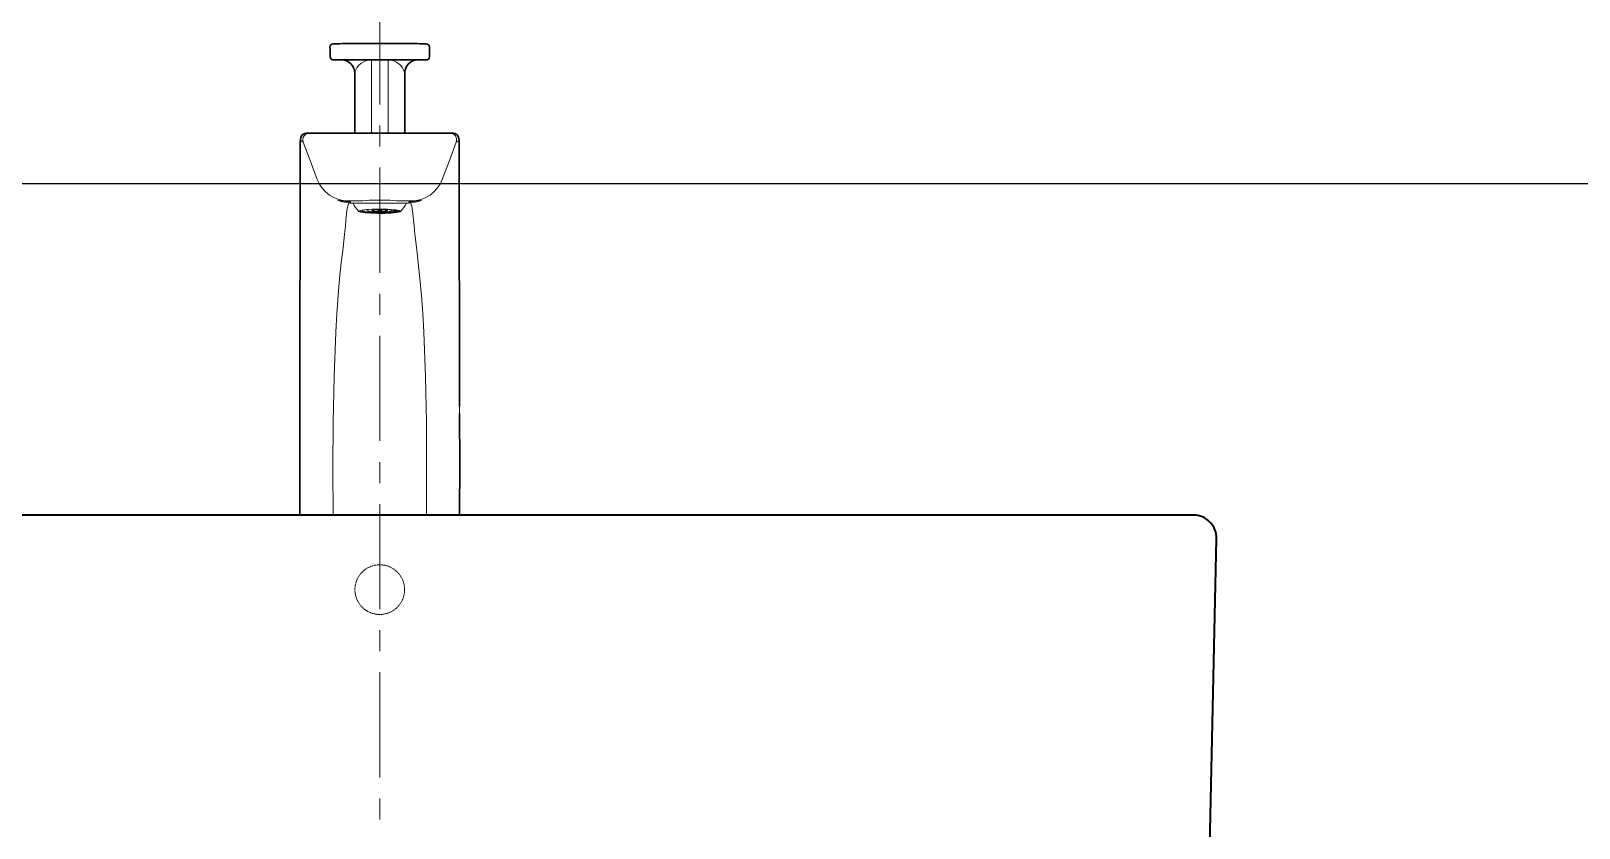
# Model space of a CAD drawing. Header units: millimetres. Extents: x 1252 to 32871, y -943 to 12244.
# Drawn here: x 19619.7 to 20086.8, y 6594.4 to 6835.1 of the extents above; entities that cross this region are included whole.
import ezdxf

# ---------------------------------------------------------------- set-up
doc = ezdxf.new("R2010")
doc.units = ezdxf.units.MM
doc.header["$MEASUREMENT"] = 0
doc.linetypes.add('CENTER', pattern=[50.8, 31.75, -6.35, 6.35, -6.35])
doc.linetypes.add('HIDDEN', pattern=[0.375, 0.25, -0.125])
for name, color, linetype, lineweight in [('BAYANG', 7, 'HIDDEN', 15), ('BODY', 7, 'Continuous', 40), ('CENTER', 9, 'CENTER', 0), ('FITTING', 7, 'Continuous', 13), ('FITTING2', 7, 'Continuous', 30)]:
    doc.layers.add(name, color=color, linetype=linetype, lineweight=lineweight)

# ---------------------------------------------------------------- blocks, each defined once
blk = doc.blocks.new('fsf433')
at = {"layer": 'BAYANG'}
blk.add_circle((2137580.38, -52623.9), 7.5, dxfattribs=at)
at = {"layer": 'BODY'}
for points in [[(2137825.88, -52601.4), (2137337.38, -52601.4)], [(2137830.88, -52701.4), (2137832.87, -52608.55)]]:
    blk.add_lwpolyline(points, dxfattribs=at)
blk.add_lwpolyline([(2137832.87, -52608.55, 0.420531), (2137825.88, -52601.4)], format="xyb", dxfattribs=at)
at = {"layer": 'CENTER'}
blk.add_lwpolyline([(2137580.38, -52445.66), (2137580.38, -53004.9)], dxfattribs=at)
at = {"layer": 'FITTING'}
for points in [[(2137577.87, -52463.95, 0.364036), (2137572.85, -52467.97)], [(2137587.9, -52467.97, 0.35501), (2137582.88, -52463.95)], [(2137559.19, -52486.02, 0.523505), (2137557.31, -52488.73)], [(2137603.44, -52488.73, 0.523505), (2137601.56, -52486.02)], [(2137556.48, -52488.19, 0.101256), (2137557.31, -52488.73)], [(2137603.44, -52488.73, 0.101256), (2137604.27, -52488.19)], [(2137561.53, -52500.02, 0.312877), (2137570.92, -52506.53)], [(2137589.83, -52506.53, 0.312877), (2137599.22, -52500.02)], [(2137568.13, -52506.35, 0.046397), (2137570.94, -52506.6)], [(2137589.81, -52506.6, 0.051767), (2137592.03, -52506.45)], [(2137592.76, -52506.33, 0.017223), (2137592.03, -52506.45)], [(2137570.97, -52507.07, 0.389571), (2137571.2, -52506.77)], [(2137572.35, -52507.16, 0.077042), (2137574.05, -52509.72)], [(2137574.35, -52509.53, 0.100584), (2137577.2, -52510)], [(2137575.01, -52509.46, 0.124239), (2137577.61, -52509.93)], [(2137575.11, -52509.46, 0.124117), (2137577.66, -52509.92)], [(2137576.52, -52509.46, 0.121692), (2137578.36, -52509.79)], [(2137576.61, -52509.45, 0.111987), (2137580.38, -52509.84)], [(2137577.38, -52510.01, 0.027928), (2137583.38, -52510.01)], [(2137577.78, -52509.94, 0.027265), (2137582.97, -52509.94)], [(2137577.83, -52509.93, 0.027248), (2137582.92, -52509.93)], [(2137578.02, -52509.45, 0.105347), (2137580.38, -52509.69)], [(2137578.53, -52509.8, 0.02685), (2137582.22, -52509.8)], [(2137580.38, -52509.69, 0.125483), (2137582.73, -52509.45)], [(2137582.39, -52509.79, 0.121692), (2137584.24, -52509.46)], [(2137583.1, -52509.92, 0.124117), (2137585.64, -52509.46)], [(2137583.15, -52509.93, 0.124239), (2137585.74, -52509.46)], [(2137583.55, -52510, 0.100533), (2137586.41, -52509.53)], [(2137586.68, -52509.75, 0.077822), (2137588.4, -52507.16)], [(2137589.56, -52506.77, 0.389571), (2137589.78, -52507.07)], [(2137604.5, -52594.31, 0.00221), (2137604.5, -52593.72)], [(2137604.49, -52595.93, 0.001199), (2137604.49, -52595.71)]]:
    blk.add_lwpolyline(points, format="xyb", dxfattribs=at)
for points in [[(2137577.87, -52463.95), (2137577.87, -52485.8)], [(2137582.88, -52485.8), (2137582.88, -52463.95)], [(2137582.88, -52485.8), (2137582.88, -52486.02)], [(2137559.38, -52494.27), (2137557.31, -52488.73)], [(2137601.37, -52494.27), (2137603.44, -52488.73)], [(2137561.53, -52500.02), (2137559.38, -52494.27)], [(2137599.22, -52500.02), (2137601.37, -52494.27)], [(2137567.86, -52506.36), (2137567.92, -52506.32)], [(2137568.15, -52506.51), (2137567.86, -52506.36)], [(2137567.92, -52506.32), (2137568.13, -52506.35)], [(2137567.99, -52506.33), (2137568, -52506.33)], [(2137568, -52506.33), (2137568.13, -52506.35)], [(2137568.78, -52506.72), (2137568.15, -52506.51)], [(2137569.73, -52506.94), (2137568.78, -52506.72)], [(2137569.63, -52506.55), (2137570, -52506.64)], [(2137570, -52506.64), (2137571.2, -52506.77)], [(2137570.92, -52506.53), (2137570.94, -52506.6)], [(2137573.5, -52506.53), (2137570.92, -52506.53)], [(2137570.94, -52506.6), (2137573.5, -52506.53)], [(2137571.4, -52506.58), (2137571.48, -52506.84)], [(2137573.5, -52506.53), (2137575.29, -52506.45)], [(2137575.29, -52506.45), (2137577.29, -52506.33)], [(2137577.29, -52506.33), (2137580.38, -52506.24)], [(2137580.38, -52506.24), (2137583.46, -52506.33)], [(2137583.46, -52506.33), (2137585.4, -52506.45)], [(2137585.4, -52506.45), (2137587.26, -52506.53)], [(2137587.26, -52506.53), (2137589.83, -52506.53)], [(2137587.26, -52506.53), (2137589.81, -52506.6)], [(2137589.27, -52506.84), (2137589.35, -52506.58)], [(2137589.56, -52506.77), (2137590.72, -52506.65)], [(2137589.83, -52506.53), (2137589.81, -52506.6)], [(2137590.72, -52506.65), (2137591.12, -52506.55)], [(2137591.98, -52506.72), (2137591.03, -52506.94)], [(2137592.6, -52506.51), (2137591.98, -52506.72)], [(2137592.03, -52506.45), (2137592.42, -52506.38)], [(2137592.42, -52506.38), (2137592.83, -52506.32)], [(2137592.89, -52506.36), (2137592.6, -52506.51)], [(2137592.83, -52506.32), (2137592.89, -52506.36)], [(2137570.97, -52507.07), (2137569.73, -52506.94)], [(2137570.39, -52510.3), (2137570.17, -52512.36)], [(2137570.58, -52508.93), (2137570.39, -52510.3)], [(2137570.73, -52508.09), (2137570.58, -52508.93)], [(2137570.85, -52507.61), (2137570.73, -52508.09)], [(2137570.93, -52507.33), (2137570.85, -52507.61)], [(2137570.97, -52507.07), (2137570.93, -52507.33)], [(2137571.59, -52507.09), (2137570.97, -52507.07)], [(2137571.2, -52506.77), (2137571.5, -52506.78)], [(2137571.48, -52506.84), (2137571.6, -52507.16)], [(2137589.15, -52507.16), (2137571.6, -52507.16)], [(2137574.15, -52509.5), (2137574.06, -52509.73)], [(2137574.06, -52509.73), (2137574.68, -52509.94)], [(2137574.94, -52509.3), (2137574.15, -52509.5)], [(2137574.21, -52509.64), (2137574.68, -52509.4)], [(2137574.68, -52509.89), (2137574.21, -52509.64)], [(2137574.68, -52509.4), (2137576.01, -52509.19)], [(2137576.01, -52510.1), (2137574.68, -52509.89)], [(2137574.68, -52509.94), (2137575.95, -52510.12)], [(2137576.35, -52509.13), (2137574.94, -52509.3)], [(2137575.95, -52510.12), (2137577.71, -52510.25)], [(2137576.01, -52509.19), (2137578.02, -52509.05)], [(2137578.01, -52510.24), (2137576.01, -52510.1)], [(2137578.21, -52509.02), (2137576.35, -52509.13)], [(2137577.2, -52510), (2137577.2, -52509.9)], [(2137577.61, -52509.93), (2137577.2, -52510)], [(2137577.2, -52510), (2137577.38, -52510.01)], [(2137577.38, -52510.01), (2137577.78, -52509.94)], [(2137577.66, -52509.92), (2137577.66, -52509.73)], [(2137578.36, -52509.79), (2137577.66, -52509.92)], [(2137577.71, -52510.25), (2137579.78, -52510.31)], [(2137577.83, -52509.93), (2137578.53, -52509.8)], [(2137580.37, -52510.29), (2137578.01, -52510.24)], [(2137578.02, -52509.05), (2137580.38, -52509)], [(2137578.02, -52509.14), (2137578.02, -52509.45)], [(2137578.21, -52509.38), (2137578.13, -52509.47)], [(2137578.13, -52509.47), (2137578.36, -52509.55)], [(2137580.38, -52508.98), (2137578.21, -52509.02)], [(2137578.58, -52509.3), (2137578.21, -52509.38)], [(2137578.36, -52509.55), (2137578.86, -52509.62)], [(2137579.19, -52509.24), (2137578.58, -52509.3)], [(2137578.86, -52509.62), (2137579.56, -52509.67)], [(2137579.96, -52509.21), (2137579.19, -52509.24)], [(2137579.56, -52509.67), (2137580.38, -52509.68)], [(2137579.78, -52510.31), (2137581.91, -52510.29)], [(2137579.87, -52509.22), (2137579.87, -52509.45)], [(2137579.91, -52509.43), (2137579.87, -52509.45)], [(2137579.87, -52509.45), (2137579.91, -52509.47)], [(2137580.02, -52509.41), (2137579.91, -52509.43)], [(2137579.91, -52509.47), (2137580.02, -52509.48)], [(2137580.79, -52509.21), (2137579.96, -52509.21)], [(2137580.18, -52509.4), (2137580.02, -52509.41)], [(2137580.02, -52509.48), (2137580.18, -52509.49)], [(2137580.38, -52509.39), (2137580.18, -52509.4)], [(2137580.18, -52509.49), (2137580.38, -52509.5)], [(2137582.74, -52510.24), (2137580.37, -52510.29)], [(2137581.64, -52508.99), (2137580.38, -52508.98)], [(2137580.38, -52509), (2137582.74, -52509.05)], [(2137581.44, -52509.07), (2137580.38, -52509.05)], [(2137580.57, -52509.4), (2137580.38, -52509.39)], [(2137580.38, -52509.5), (2137580.57, -52509.49)], [(2137580.38, -52509.68), (2137581.19, -52509.67)], [(2137580.38, -52509.84), (2137581.44, -52509.82)], [(2137580.73, -52509.41), (2137580.57, -52509.4)], [(2137580.57, -52509.49), (2137580.73, -52509.48)], [(2137580.84, -52509.43), (2137580.73, -52509.41)], [(2137580.73, -52509.48), (2137580.84, -52509.47)], [(2137581.56, -52509.24), (2137580.79, -52509.21)], [(2137580.88, -52509.45), (2137580.84, -52509.43)], [(2137580.84, -52509.47), (2137580.88, -52509.45)], [(2137580.88, -52509.45), (2137580.88, -52509.22)], [(2137581.19, -52509.67), (2137581.9, -52509.62)], [(2137582.41, -52509.11), (2137581.44, -52509.07)], [(2137581.44, -52509.82), (2137582.41, -52509.78)], [(2137582.18, -52509.3), (2137581.56, -52509.24)], [(2137583.64, -52509.07), (2137581.64, -52508.99)], [(2137581.9, -52509.62), (2137582.4, -52509.55)], [(2137581.91, -52510.29), (2137583.86, -52510.2)], [(2137582.55, -52509.38), (2137582.18, -52509.3)], [(2137582.22, -52509.8), (2137582.92, -52509.93)], [(2137583.1, -52509.92), (2137582.39, -52509.79)], [(2137582.4, -52509.55), (2137582.62, -52509.47)], [(2137583.22, -52509.19), (2137582.41, -52509.11)], [(2137582.41, -52509.78), (2137583.22, -52509.7)], [(2137582.62, -52509.47), (2137582.55, -52509.38)], [(2137582.73, -52509.45), (2137582.73, -52509.14)], [(2137582.74, -52509.05), (2137584.74, -52509.19)], [(2137584.74, -52510.1), (2137582.74, -52510.24)], [(2137582.97, -52509.94), (2137583.38, -52510.01)], [(2137583.1, -52509.73), (2137583.1, -52509.92)], [(2137583.55, -52510), (2137583.15, -52509.93)], [(2137583.8, -52509.28), (2137583.22, -52509.19)], [(2137583.22, -52509.7), (2137583.8, -52509.61)], [(2137583.38, -52510.01), (2137583.55, -52510)], [(2137583.55, -52509.9), (2137583.55, -52510)], [(2137585.26, -52509.22), (2137583.64, -52509.07)], [(2137584.1, -52509.39), (2137583.8, -52509.28)], [(2137583.8, -52509.61), (2137584.1, -52509.5)], [(2137583.86, -52510.2), (2137585.43, -52510.05)], [(2137584.1, -52509.5), (2137584.1, -52509.39)], [(2137584.24, -52509.46), (2137585.64, -52509.46)], [(2137584.74, -52509.19), (2137586.08, -52509.4)], [(2137586.08, -52509.89), (2137584.74, -52510.1)], [(2137586.34, -52509.41), (2137585.26, -52509.22)], [(2137585.43, -52510.05), (2137586.43, -52509.85)], [(2137586.08, -52509.4), (2137586.55, -52509.64)], [(2137586.55, -52509.64), (2137586.08, -52509.89)], [(2137586.74, -52509.63), (2137586.34, -52509.41)], [(2137586.43, -52509.85), (2137586.74, -52509.63)], [(2137589.78, -52507.07), (2137589.09, -52507.09)], [(2137589.15, -52507.16), (2137589.27, -52506.84)], [(2137589.17, -52506.78), (2137589.56, -52506.77)], [(2137591.03, -52506.94), (2137589.78, -52507.07)], [(2137589.78, -52507.07), (2137589.82, -52507.33)], [(2137589.82, -52507.33), (2137589.9, -52507.61)], [(2137589.9, -52507.61), (2137590.02, -52508.09)], [(2137590.02, -52508.09), (2137590.18, -52508.93)], [(2137590.18, -52508.93), (2137590.36, -52510.3)], [(2137590.36, -52510.3), (2137590.58, -52512.36)], [(2137570, -52514.18), (2137569.76, -52516.59)], [(2137570.17, -52512.36), (2137570, -52514.18)], [(2137590.58, -52512.36), (2137590.76, -52514.18)], [(2137590.76, -52514.18), (2137590.99, -52516.59)], [(2137569.42, -52519.64), (2137569.11, -52522.28)], [(2137569.76, -52516.59), (2137569.42, -52519.64)], [(2137590.99, -52516.59), (2137591.33, -52519.64)], [(2137591.33, -52519.64), (2137591.64, -52522.28)], [(2137568.76, -52525.24), (2137568.26, -52529.96)], [(2137569.11, -52522.28), (2137568.76, -52525.24)], [(2137591.64, -52522.28), (2137591.99, -52525.24)], [(2137591.99, -52525.24), (2137592.49, -52529.96)], [(2137568.26, -52529.96), (2137567.81, -52535.09)], [(2137592.49, -52529.96), (2137592.95, -52535.09)], [(2137567.81, -52535.09), (2137567.41, -52540.52)], [(2137592.95, -52535.09), (2137593.34, -52540.52)], [(2137567.41, -52540.52), (2137567.1, -52546.11)], [(2137593.34, -52540.52), (2137593.65, -52546.11)], [(2137567.1, -52546.11), (2137566.59, -52559.59)], [(2137593.65, -52546.11), (2137594.16, -52559.59)], [(2137566.59, -52559.59), (2137566.32, -52573.36)], [(2137594.16, -52559.59), (2137594.43, -52573.36)], [(2137604.47, -52570.75), (2137604.45, -52568.58)], [(2137566.32, -52573.36), (2137566.24, -52587.28)], [(2137594.43, -52573.36), (2137594.52, -52587.28)], [(2137566.24, -52587.28), (2137566.29, -52601.21)], [(2137594.52, -52587.28), (2137594.46, -52601.21)], [(2137604.49, -52595.71), (2137604.5, -52593.72)], [(2137604.5, -52593.72), (2137604.5, -52593.72)], [(2137604.5, -52594.31), (2137604.5, -52594.31)], [(2137604.5, -52594.47), (2137604.5, -52594.31)], [(2137604.49, -52595.71), (2137604.49, -52595.71)], [(2137604.49, -52595.93), (2137604.49, -52595.93)], [(2137604.49, -52596.28), (2137604.49, -52595.93)], [(2137566.29, -52601.21), (2137566.29, -52601.4)], [(2137580.38, -52601.21), (2137580.38, -52601.4)], [(2137594.46, -52601.4), (2137594.46, -52601.21)]]:
    blk.add_lwpolyline(points, dxfattribs=at)
at = {"layer": 'FITTING2'}
for points in [[(2137566.35, -52459.07, 0.417423), (2137565.36, -52460.1)], [(2137595.39, -52460.1, 0.417423), (2137594.41, -52459.07)], [(2137565.36, -52460.1, 0.004379), (2137565.4, -52462.97)], [(2137565.4, -52462.97, 0.409162), (2137566.4, -52463.95)], [(2137572.85, -52467.97, 0.414214), (2137568.84, -52463.95)], [(2137591.91, -52463.95, 0.414214), (2137587.9, -52467.97)], [(2137594.35, -52463.95, 0.409164), (2137595.36, -52462.97)], [(2137595.36, -52462.97, 0.004947), (2137595.39, -52460.1)], [(2137558.44, -52485.96, 0.414076), (2137556.42, -52488.03)], [(2137558.47, -52486.02, 0.00121), (2137559.19, -52486.02)], [(2137572.85, -52485.72, 0.414214), (2137573.15, -52486.02)], [(2137587.6, -52486.02, 0.414214), (2137587.9, -52485.72)], [(2137601.56, -52486.02, 0.00121), (2137602.28, -52486.02)], [(2137604.33, -52488.03, 0.414021), (2137602.29, -52485.95)], [(2137556.3, -52601.1, 0.411248), (2137556.6, -52601.4)], [(2137604.16, -52601.4, 0.411248), (2137604.46, -52601.1)]]:
    blk.add_lwpolyline(points, format="xyb", dxfattribs=at)
for points in [[(2137566.35, -52459.07), (2137567.06, -52459.05)], [(2137567.06, -52459.05), (2137567.21, -52459.05)], [(2137567.21, -52459.05), (2137567.62, -52459.04)], [(2137567.62, -52459.04), (2137568.28, -52459.03)], [(2137568.28, -52459.03), (2137569.16, -52459.02)], [(2137569.16, -52459.02), (2137570.17, -52459.01)], [(2137570.17, -52459.01), (2137571.34, -52458.99)], [(2137571.34, -52458.99), (2137572.73, -52458.97)], [(2137572.73, -52458.97), (2137574.23, -52458.96)], [(2137574.23, -52458.96), (2137586.52, -52458.96)], [(2137586.52, -52458.96), (2137588.02, -52458.97)], [(2137588.02, -52458.97), (2137589.41, -52458.99)], [(2137589.41, -52458.99), (2137590.58, -52459.01)], [(2137590.58, -52459.01), (2137591.59, -52459.02)], [(2137591.59, -52459.02), (2137592.48, -52459.03)], [(2137592.48, -52459.03), (2137593.13, -52459.04)], [(2137593.13, -52459.04), (2137593.55, -52459.05)], [(2137593.55, -52459.05), (2137593.7, -52459.05)], [(2137593.7, -52459.05), (2137594.41, -52459.07)], [(2137568.57, -52463.95), (2137566.4, -52463.95)], [(2137575.83, -52463.95), (2137568.57, -52463.95)], [(2137584.93, -52463.95), (2137575.83, -52463.95)], [(2137592.18, -52463.95), (2137584.93, -52463.95)], [(2137594.35, -52463.95), (2137592.18, -52463.95)], [(2137572.85, -52485.72), (2137572.85, -52467.97)], [(2137587.9, -52467.97), (2137587.9, -52485.72)], [(2137566.65, -52486.02), (2137559.19, -52486.02)], [(2137566.65, -52486.02), (2137594.11, -52486.02)], [(2137577.87, -52485.8), (2137577.87, -52486.02)], [(2137594.11, -52486.02), (2137601.56, -52486.02)], [(2137556.4, -52489.19), (2137556.39, -52490.44)], [(2137556.39, -52490.44), (2137556.39, -52491.89)], [(2137556.39, -52491.89), (2137556.39, -52493.43)], [(2137556.41, -52488.4), (2137556.4, -52489.19)], [(2137556.42, -52488.3), (2137556.41, -52488.4)], [(2137556.44, -52488.14), (2137556.42, -52488.3)], [(2137556.48, -52488.19), (2137556.44, -52488.14)], [(2137556.48, -52488.19), (2137556.48, -52488.19)], [(2137604.27, -52488.19), (2137604.32, -52488.14)], [(2137604.27, -52488.19), (2137604.27, -52488.19)], [(2137604.32, -52488.14), (2137604.33, -52488.3)], [(2137604.33, -52488.3), (2137604.34, -52488.4)], [(2137604.34, -52488.4), (2137604.36, -52489.19)], [(2137604.36, -52489.19), (2137604.36, -52490.44)], [(2137604.36, -52490.44), (2137604.36, -52492.36)], [(2137604.36, -52492.36), (2137604.36, -52494.43)], [(2137556.39, -52496.5), (2137556.3, -52564.56)], [(2137556.39, -52493.43), (2137556.39, -52496.5)], [(2137604.36, -52494.43), (2137604.37, -52496.5)], [(2137604.37, -52496.5), (2137604.45, -52564.56)], [(2137556.3, -52564.56), (2137556.3, -52568.59)], [(2137604.45, -52564.56), (2137604.45, -52568.59)], [(2137556.21, -52585.91), (2137556.29, -52570.77)], [(2137556.3, -52568.58), (2137556.29, -52570.75)], [(2137556.29, -52570.77), (2137556.29, -52570.75)], [(2137604.47, -52570.77), (2137604.47, -52570.75)], [(2137604.54, -52585.91), (2137604.47, -52570.77)], [(2137556.3, -52601.1), (2137556.21, -52585.91)], [(2137604.46, -52601.1), (2137604.54, -52585.91)], [(2137566.29, -52601.4), (2137556.6, -52601.4)], [(2137580.38, -52601.4), (2137566.29, -52601.4)], [(2137594.46, -52601.4), (2137580.38, -52601.4)], [(2137604.16, -52601.4), (2137594.46, -52601.4)]]:
    blk.add_lwpolyline(points, dxfattribs=at)

msp = doc.modelspace()

# ---------------------------------------------------------------- linework, layer by layer
msp.add_lwpolyline([(19395.92, 7788.87), (21256.55, 7788.87), (21256.55, 6788.87), (19395.92, 6788.87)], close=True)

# ---------------------------------------------------------------- block references
msp.add_blockref('fsf433', (-2117855.45, 59290.27))

doc.saveas('drawing.dxf')
